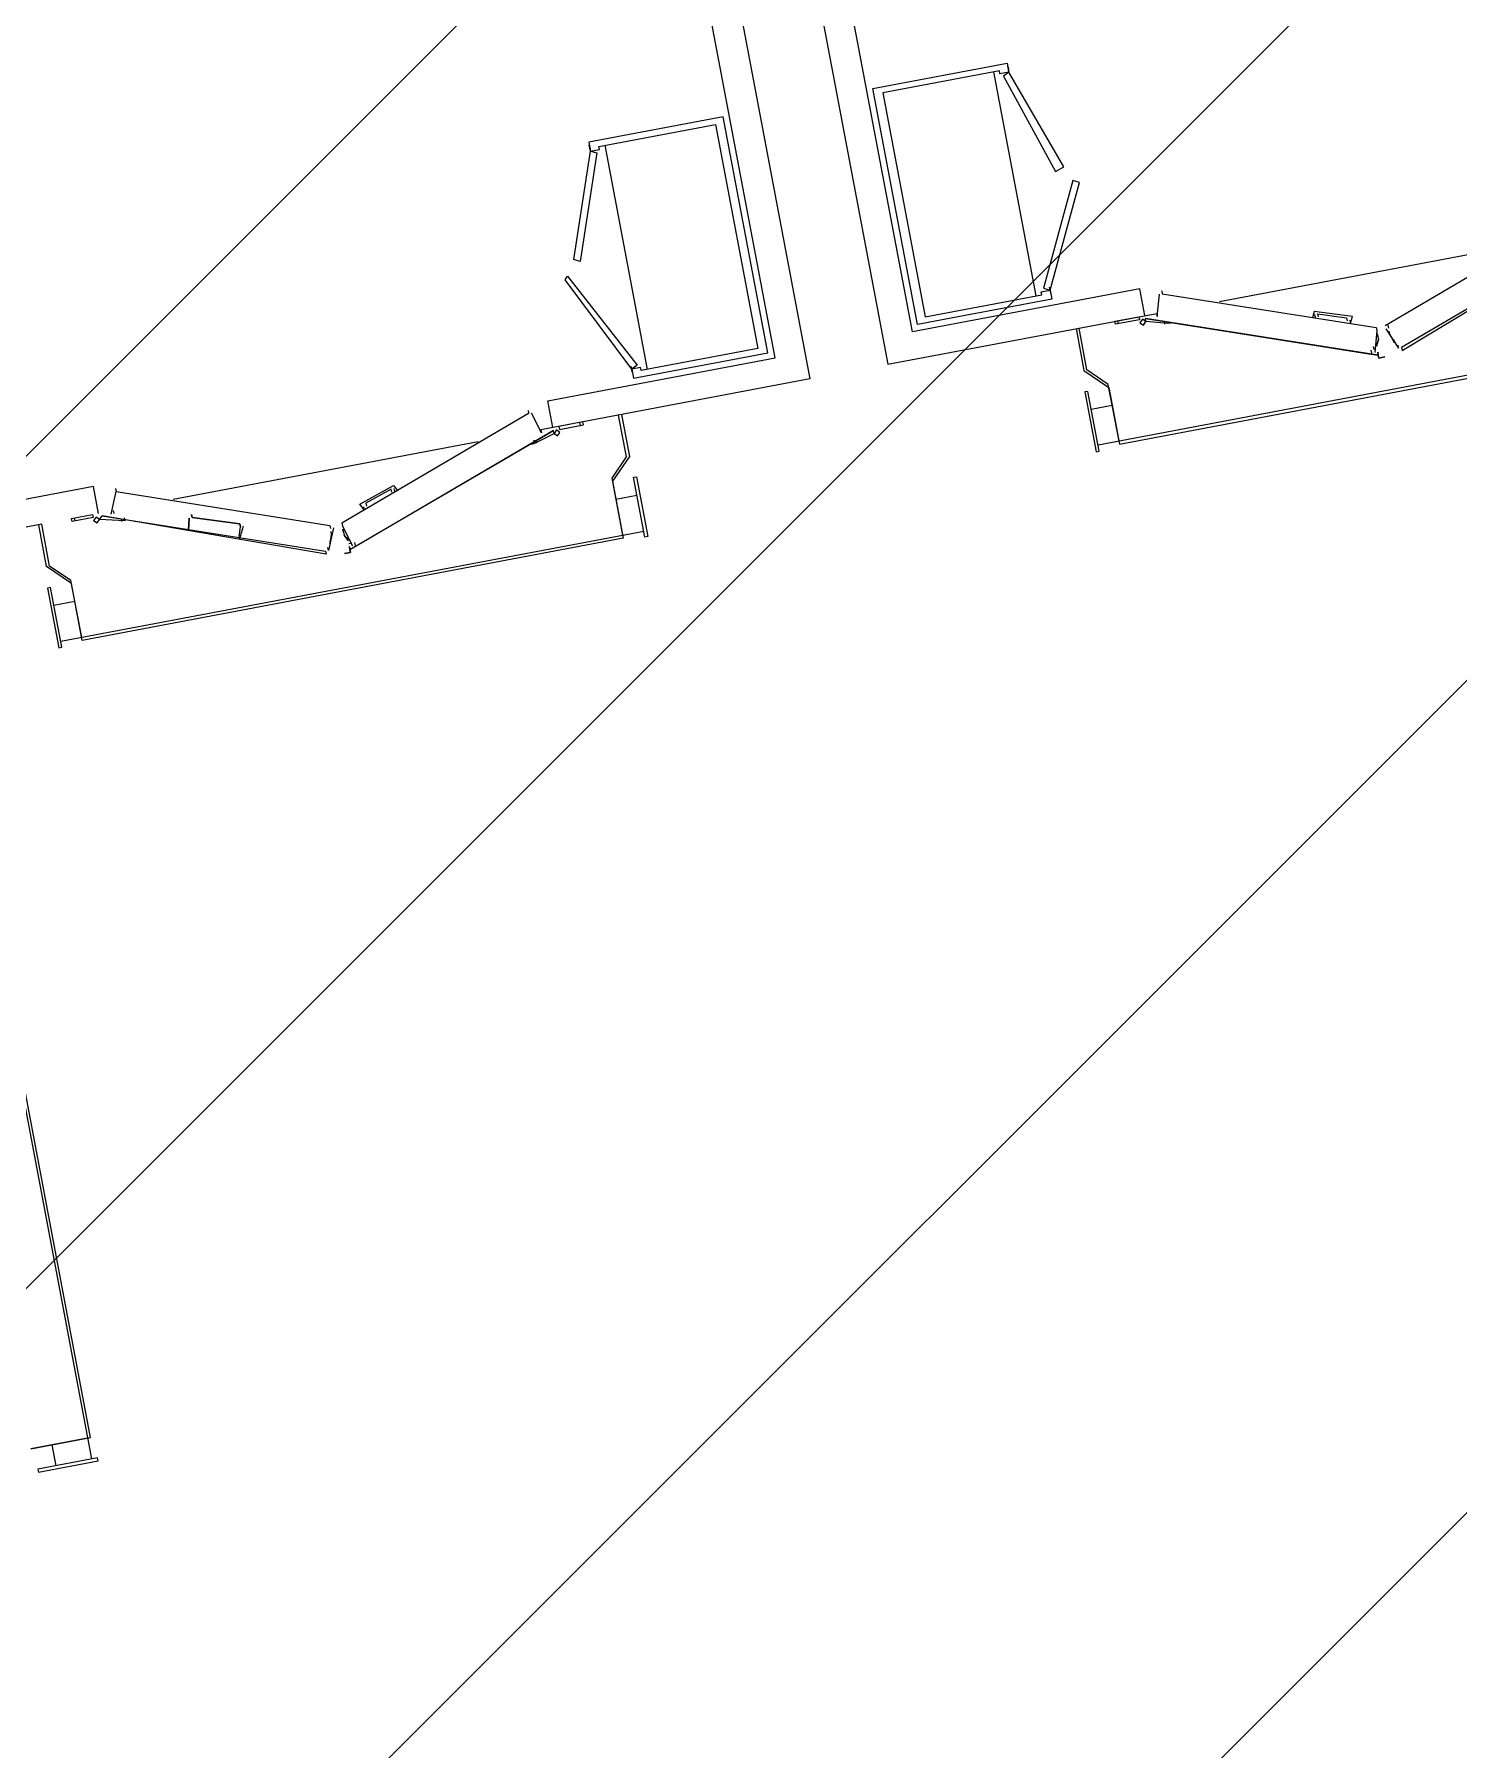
# Model space of a CAD drawing. Extents: x 407440 to 411585, y 6041728 to 6045069.
# Drawn here: x 410407.72 to 410434.59, y 6044200.46 to 6044232.83 of the extents above; entities that cross this region are included whole.
import ezdxf

# ---------------------------------------------------------------- set-up
doc = ezdxf.new("R2010")
doc.units = 0
doc.header["$LTSCALE"] = 5
doc.linetypes.add('foc-TIELINE', pattern=[1.875, 1.25, -0.625])
for name, color, linetype in [('P-BUFFER-PURPLE', 187, 'foc-TIELINE'), ('P-PROPOSED-EXISTING-H', 59, 'Continuous'), ('T-TIE', 201, 'foc-TIELINE')]:
    doc.layers.add(name, color=color, linetype=linetype)

# ---------------------------------------------------------------- blocks, each defined once
blk = doc.blocks.new('P-RIG-877')
at = {"layer": 'T-TIE', "linetype": 'ByBlock', "lineweight": 25}
for points in [[(8.4383, -11.343), (8.2202, -11.343), (8.1513, -11.2741), (7.9906, -11.2741), (7.9906, -10.5393), (-4.1905, -10.5393), (-4.1905, -14.2246), (7.9906, -14.2246), (7.9906, -13.1914), (8.0021, -13.1914), (7.9217, -13.1684)], [(7.9906, -13.5013), (8.1513, -13.5013), (8.2317, -13.421), (8.4498, -13.421), (8.4498, -11.343), (8.2317, -11.343), (8.1513, -11.2626), (7.9906, -11.2626)], [(8.4383, -11.2626), (8.4383, -13.5013)], [(8.025, -11.5841), (8.0365, -11.5841), (8.0135, -11.4922), (8.0021, -11.5037), (8.2891, -12.3073), (8.3006, -12.3073), (8.0021, -11.5037)], [(7.9217, -11.5841), (8.1972, -12.3533)], [(7.9906, -12.9503), (7.9906, -11.7792)], [(8.2087, -12.3418), (8.1972, -12.3418)], [(8.2087, -12.3533), (8.2891, -12.3188), (8.2776, -12.3188)], [(8.2546, -12.3303), (8.2661, -12.3303), (8.2317, -12.3418), (8.2202, -12.3418)], [(7.9102, -13.1569), (7.9217, -13.1569), (8.1972, -12.3877), (8.2087, -12.3877), (8.2891, -12.4107)], [(8.0365, -13.1454), (8.0365, -13.1569), (8.0135, -13.2373), (8.0021, -13.2373), (8.2891, -12.4336), (8.3006, -12.3992), (8.2891, -12.3992), (8.3006, -12.3992), (8.2891, -12.3992)], [(8.3006, -12.3992), (8.312, -12.3992), (8.3006, -12.3992), (8.0021, -13.2373)], [(8.2317, -12.3877), (8.2432, -12.3877), (8.2661, -12.3992), (8.2546, -12.3992), (8.2661, -12.3992), (8.2432, -12.3877)], [(8.2776, -12.4107), (8.2661, -12.4107)], [(8.2891, -12.4222), (8.2776, -12.4222)], [(8.1513, -12.4796), (8.1628, -12.4796), (8.1398, -12.4681), (8.0939, -12.6058), (8.1169, -12.6173)], [(8.1169, -12.5944), (8.1054, -12.5944), (8.1398, -12.491), (8.1513, -12.491)], [(8.1169, -12.6058), (8.1054, -12.6058)], [(8.0365, -13.1684), (8.025, -13.1684)], [(7.9906, -13.2373), (7.8873, -13.2373), (7.8873, -14.1098), (6.4062, -14.1098), (6.4062, -14.2246)], [(8.0021, -13.3406), (7.9906, -13.3406)], [(8.4383, -13.421), (8.2202, -13.421), (8.1513, -13.4899), (7.9906, -13.4899)], [(8.3006, -13.421), (8.3006, -13.5013)], [(8.4383, -17.4048), (8.2202, -17.4048), (8.1513, -17.4737), (7.9906, -17.4737), (7.9906, -18.2084), (-4.1905, -18.2084), (-4.1905, -14.5231), (7.9906, -14.5231), (7.9906, -15.5564), (8.0021, -15.5564), (7.9217, -15.5794)], [(7.9906, -15.5105), (7.8873, -15.5105), (7.8873, -14.6379), (6.4062, -14.6379), (6.4062, -14.5231)], [(7.9906, -15.2464), (8.1513, -15.2464), (8.2317, -15.3268), (8.4498, -15.3268), (8.4498, -17.4048), (8.2317, -17.4048), (8.1513, -17.4852), (7.9906, -17.4852)], [(8.4383, -15.3268), (8.2202, -15.3268), (8.1513, -15.2579), (7.9906, -15.2579)], [(8.3006, -15.3268), (8.3006, -15.2464)], [(8.4383, -17.4852), (8.4383, -15.2464)], [(8.0021, -15.4071), (7.9906, -15.4071)], [(8.0365, -15.6023), (8.0365, -15.5908), (8.0135, -15.5105), (8.0021, -15.5105), (8.2891, -16.3141), (8.3006, -16.3486), (8.2891, -16.3486), (8.3006, -16.3486), (8.2891, -16.3486)], [(8.3006, -16.3486), (8.312, -16.3486), (8.3006, -16.3486), (8.0021, -15.5105)], [(7.9102, -15.5908), (7.9217, -15.5908), (8.1972, -16.36), (8.2087, -16.36), (8.2891, -16.3371)], [(8.0365, -15.5794), (8.025, -15.5908)], [(7.9906, -15.7975), (7.9906, -16.9685)], [(8.1513, -16.2682), (8.1628, -16.2682), (8.1398, -16.2797), (8.0939, -16.1419), (8.1169, -16.1304)], [(8.1169, -16.1419), (8.1054, -16.1419)], [(8.1169, -16.1534), (8.1054, -16.1534), (8.1398, -16.2567), (8.1513, -16.2567)], [(8.2317, -16.36), (8.2432, -16.36), (8.2661, -16.3486), (8.2546, -16.3486), (8.2661, -16.3486), (8.2432, -16.36)], [(8.2891, -16.3256), (8.2776, -16.3256)], [(8.2776, -16.3486), (8.2776, -16.3371)], [(7.9102, -17.1752), (7.9217, -17.1752), (8.1972, -16.406), (8.2087, -16.406)], [(8.025, -17.1637), (8.0365, -17.1637), (8.0135, -17.2555), (8.0021, -17.2441), (8.2891, -16.4404), (8.3006, -16.4404), (8.0021, -17.2441)], [(8.2087, -16.3945), (8.2891, -16.4289), (8.2776, -16.4289)], [(8.2546, -16.4174), (8.2661, -16.4174), (8.2317, -16.406), (8.2202, -16.406)], [(8.1284, -16.7389), (8.071, -16.9111), (8.1284, -16.7389)], [(8.1743, -16.7504), (8.1398, -16.7389), (8.1284, -16.7389), (8.1398, -16.7389)], [(8.1858, -16.7504), (8.1398, -16.7274)], [(8.071, -16.9226), (8.1169, -16.9341), (8.071, -16.9226)], [(8.0021, -17.2096), (7.9217, -17.1752)], [(8.0021, -17.1981), (7.9906, -17.1981)], [(8.0365, -17.1752), (8.025, -17.1752)], [(7.9906, -17.2555), (7.8873, -17.2555), (7.8873, -18.0936), (6.6359, -18.0936), (6.6359, -18.2084), (6.6359, -18.0936)], [(8.0021, -17.3474), (7.9906, -17.3474)], [(8.3006, -17.4048), (8.3006, -17.4852)], [(11.4118, -17.9444), (11.4118, -18.1625), (11.4118, -17.9329), (9.3338, -17.9329), (9.3338, -18.1625), (9.2535, -18.2314), (9.2535, -18.3921)], [(8.2317, -24.408), (8.2202, -24.408), (8.2317, -24.408), (8.2317, -24.4195), (8.2202, -24.4195), (8.2317, -24.3966), (8.2202, -24.3966), (8.2317, -24.3966), (8.5417, -23.5585), (8.6565, -23.5585), (8.6565, -18.5069), (9.2649, -18.5069), (9.2649, -18.2429), (9.3453, -18.1625), (9.3453, -17.9444), (11.4922, -17.9444)], [(11.4118, -18.0822), (11.4922, -18.0822)]]:
    blk.add_lwpolyline(points, dxfattribs=at)
for points in [[(8.2202, -12.3877), (8.2317, -12.3877)], [(8.312, -12.3992), (8.312, -12.3762)], [(8.0021, -13.2602), (8.0021, -13.3521), (7.9906, -13.3521), (7.9906, -13.2602)], [(8.0021, -13.2488), (8.0135, -13.2602), (8.025, -13.2488), (8.0135, -13.2373)], [(8.2317, -13.5128), (8.4613, -13.5128), (8.4613, -13.5013), (8.2317, -13.5013)], [(8.2317, -15.2349), (8.4613, -15.2349), (8.4613, -15.2464), (8.2317, -15.2464)], [(8.0021, -15.4875), (8.0021, -15.3957), (7.9906, -15.3957), (7.9906, -15.4875)], [(8.025, -15.499), (8.0135, -15.4875), (8.0021, -15.499), (8.0135, -15.5105)], [(8.2202, -16.36), (8.2317, -16.36)], [(8.312, -16.3486), (8.312, -16.3715)], [(8.0595, -16.9111), (8.071, -16.9111)], [(8.0021, -17.2785), (8.0021, -17.3589), (7.9906, -17.3589), (7.9906, -17.2785)], [(8.0021, -17.267), (8.0135, -17.2785), (8.025, -17.267), (8.0135, -17.2555)], [(8.2317, -17.4966), (8.4613, -17.4966), (8.4613, -17.4852), (8.2317, -17.4852)], [(11.5037, -18.151), (11.5037, -17.9214), (11.4922, -17.9214), (11.4922, -18.151)]]:
    blk.add_lwpolyline(points, close=True, dxfattribs=at)
at = {"layer": 'T-TIE', "linetype": 'ByBlock', "lineweight": 18}
for points in [[(7.8413, -13.5702), (7.8299, -13.5702), (7.451, -13.3865), (7.4395, -13.4095), (7.8184, -13.5932), (7.8299, -13.5702)], [(6.9688, -13.5702), (6.9803, -13.5702), (6.9688, -13.5702)], [(6.9918, -13.5702), (6.9803, -13.5702)], [(6.9803, -13.6276), (7.8413, -13.6276)], [(6.9803, -15.1201), (7.8413, -15.1201)], [(6.9688, -15.1775), (6.9803, -15.1775), (6.9688, -15.1775)], [(6.9918, -15.1775), (6.9803, -15.1775)], [(7.8413, -15.1775), (7.8299, -15.1775), (7.451, -15.3612), (7.4395, -15.3497), (7.8184, -15.1546), (7.8299, -15.1775)]]:
    blk.add_lwpolyline(points, dxfattribs=at)
for points in [[(7.0032, -13.5932), (7.3936, -13.4669), (7.3821, -13.4325), (6.9918, -13.5702)], [(7.8643, -13.5702), (7.8643, -14.0869), (6.9573, -14.0869), (6.9573, -13.5702), (6.9918, -13.5702), (6.9918, -13.6047), (6.9803, -13.6047), (6.9803, -14.0524), (7.8413, -14.0524), (7.8413, -13.6047), (7.8299, -13.6047), (7.8299, -13.5702)], [(6.9688, -13.5702), (6.9803, -13.5702)], [(7.8184, -13.5702), (7.8299, -13.5702)], [(7.8643, -15.1775), (7.8643, -14.6609), (6.9573, -14.6609), (6.9573, -15.1775), (6.9918, -15.1775), (6.9918, -15.1431), (6.9803, -15.1431), (6.9803, -14.6953), (7.8413, -14.6953), (7.8413, -15.1431), (7.8299, -15.1431), (7.8299, -15.1775)], [(6.9688, -15.1775), (6.9803, -15.1775)], [(7.0032, -15.1546), (7.3936, -15.2923), (7.3821, -15.3153), (6.9918, -15.1775)], [(7.8184, -15.1775), (7.8299, -15.1775)]]:
    blk.add_lwpolyline(points, close=True, dxfattribs=at)

msp = doc.modelspace()

# ---------------------------------------------------------------- hatches: boundary and pattern name
at = {"layer": 'P-PROPOSED-EXISTING-H'}
h = msp.add_hatch(dxfattribs=at)
h.set_pattern_fill('ANSI31', color=256, scale=3.498392, style=0)
h.set_pattern_definition([(45, (-102.852, 2739.382), (-7.854113246, 7.854113246), [])])
edge = h.paths.add_edge_path()
edge.add_line((410849.565, 6043843.767), (410381.581, 6043755.258))
edge.add_line((410381.581, 6043755.258), (409934.712, 6043670.743))
edge.add_line((409934.712, 6043670.743), (409814.106, 6044308.44))
edge.add_line((409814.106, 6044308.44), (410263.945, 6044377.375))
edge.add_line((410263.945, 6044377.375), (410794.85, 6044458.734))
edge.add_line((410794.85, 6044458.734), (411169.273, 6044565.411))
edge.add_line((411169.273, 6044565.411), (411290.002, 6043927.065))
edge.add_line((411290.002, 6043927.065), (411039.067, 6043879.607))
edge.add_arc((410922.403, 6043977.554), 152.33, 241.43508, 319.98432, ccw=False)

# ---------------------------------------------------------------- linework, layer by layer
at = {"layer": 'P-BUFFER-PURPLE'}
msp.add_circle((410670.316, 6044396.422, -0.107), 250.434, dxfattribs=at)

# ---------------------------------------------------------------- block references
at = {"layer": 'T-TIE', "linetype": 'ByBlock', "xscale": 4.999999999955019, "yscale": 4.999999999955019, "zscale": 4.999999999955019, "rotation": 280.7096999997605}
msp.add_blockref('P-RIG-877', (410486.28, 6044279.077), dxfattribs=at)

doc.saveas('drawing.dxf')
